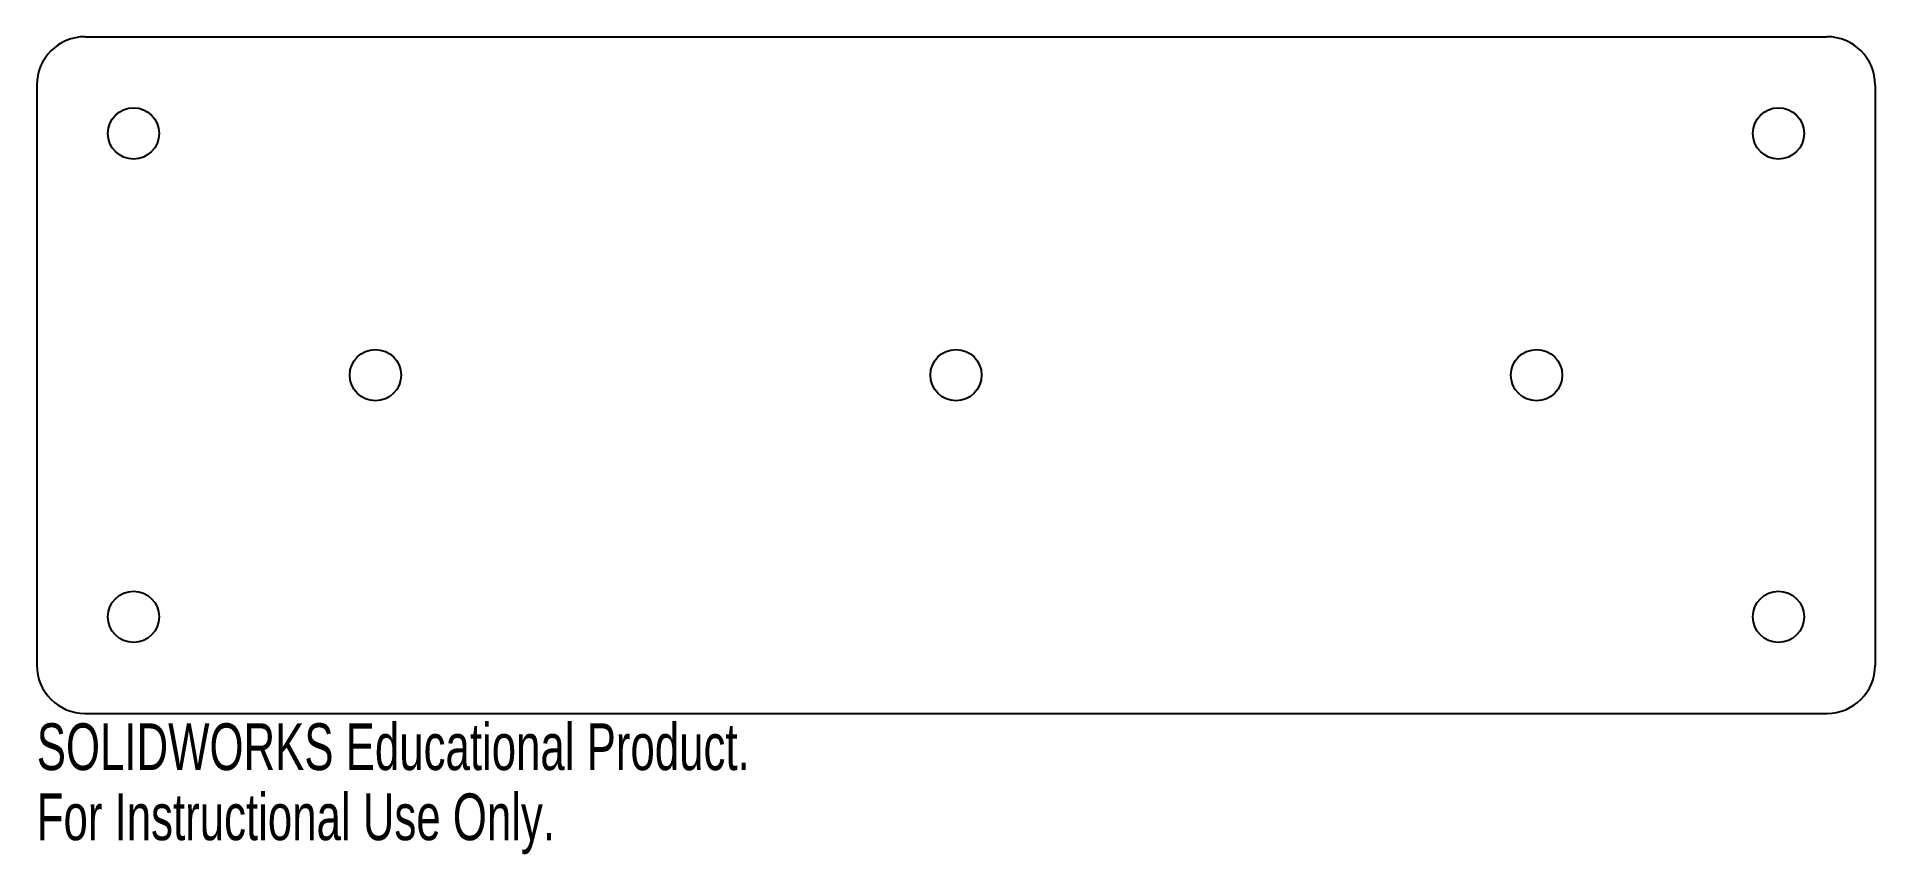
# Model space of a CAD drawing. Header units: millimetres. Extents: x -95 to 95, y -50 to 35.
import ezdxf

# ---------------------------------------------------------------- set-up
doc = ezdxf.new("R2010")
doc.units = ezdxf.units.MM
doc.styles.add('SLDTEXTSTYLE0', font='TXT', dxfattribs={"width": 0.7})

msp = doc.modelspace()

# ---------------------------------------------------------------- linework, layer by layer
at = {"color": 7, "linetype": 'Continuous', "lineweight": 25}
for p, q in [((-90, 35), (90, 35)), ((-95, 30), (-95, -30)), ((95, 30), (95, -30)), ((-90, -35), (90, -35))]:
    msp.add_line(p, q, dxfattribs=at)
for centre in [(-85, 25), (85, 25), (-60, 0), (0, 0), (60, 0), (-85, -25), (85, -25)]:
    msp.add_circle(centre, 2.65, dxfattribs=at)
for centre, start, end in [((-90, 30), 90, 180), ((90, 30), 0, 90), ((-90, -30), 180, 270), ((90, -30), 270, 0)]:
    msp.add_arc(centre, 5, start, end, dxfattribs=at)

# ---------------------------------------------------------------- texts
at = {"color": 7, "linetype": 'Continuous', "char_height": 4.8336, "attachment_point": 1, "style": 'SLDTEXTSTYLE0'}
for s, insert in [('SOLIDWORKS Educational Product.', (-95, -36.02)), ('For Instructional Use Only.', (-95, -43.27))]:
    msp.add_mtext(s, dxfattribs=dict(at, insert=insert))

doc.saveas('drawing.dxf')
